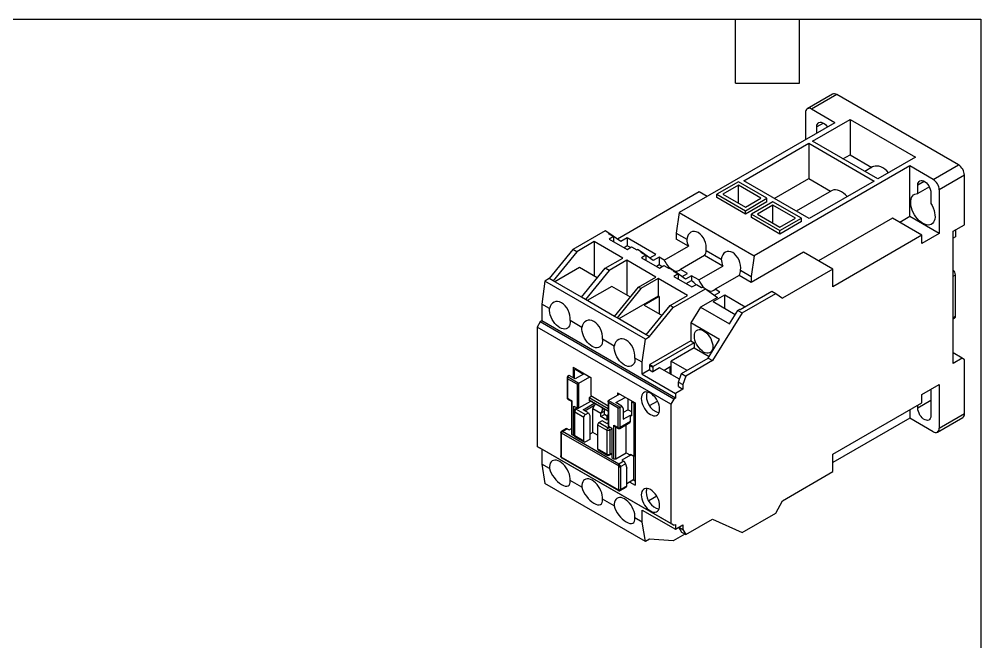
# Model space of a CAD drawing. Header units: millimetres. Extents: x 13 to 546, y 13 to 419.
# Drawn here: x 317.2 to 546.1, y 271 to 419.1 of the extents above; entities that cross this region are included whole.
import ezdxf

# ---------------------------------------------------------------- set-up
doc = ezdxf.new("R2010")
doc.units = ezdxf.units.MM
doc.header["$LTSCALE"] = 2
doc.linetypes.add('SLD-Solid', pattern=[0])
doc.layers.add('TEXT', color=140, linetype='SLD-Solid', lineweight=25)

msp = doc.modelspace()

# ---------------------------------------------------------------- linework, layer by layer
for p, q in [((510.805, 401.279), (504.795, 397.809)), ((511.805, 401.18), (505.794, 397.71)), ((540.796, 384.444), (511.805, 401.18)), ((504.38, 396.894), (504.38, 390.444)), ((511.381, 394.486), (505.794, 397.71)), ((511.381, 394.486), (474.328, 373.096)), ((506.007, 390.077), (514.987, 395.261)), ((508.623, 394.404), (507.067, 393.505)), ((514.987, 395.261), (530.543, 386.281)), ((514.987, 395.261), (514.987, 386.851)), ((507.067, 391.996), (507.067, 393.505)), ((489.672, 380.647), (505.158, 389.587)), ((505.158, 389.587), (520.714, 380.607)), ((505.158, 389.587), (505.158, 381.177)), ((521.563, 381.096), (506.007, 390.077)), ((513.291, 385.872), (514.987, 386.851)), ((514.987, 386.851), (520.192, 383.846)), ((530.543, 386.281), (521.563, 381.096)), ((529.2, 384.199), (492.147, 362.809)), ((520.365, 383.945), (518.496, 382.867)), ((534.786, 380.974), (529.2, 384.199)), ((529.2, 372.155), (529.2, 384.199)), ((534.786, 380.974), (540.796, 384.444)), ((488.4, 380.403), (483.308, 377.464)), ((495.188, 376.484), (488.4, 380.403)), ((505.229, 371.667), (489.672, 380.647)), ((496.957, 376.442), (505.158, 381.177)), ((505.158, 381.177), (510.364, 378.172)), ((520.714, 380.607), (505.229, 371.667)), ((532.665, 380.525), (531.109, 379.626)), ((542.21, 381.994), (536.2, 378.525)), ((542.21, 370.195), (542.21, 381.994)), ((479.066, 377.993), (459.606, 366.759)), ((480.939, 376.912), (479.066, 377.993)), ((488.4, 379.586), (484.723, 377.464)), ((493.774, 376.484), (488.4, 379.586)), ((488.4, 375.341), (488.4, 379.586)), ((510.536, 378.271), (502.162, 373.437)), ((531.109, 377.61), (531.109, 379.626)), ((533.856, 379.196), (531.109, 377.61)), ((534.22, 377.83), (534.22, 375.287)), ((536.2, 378.525), (536.2, 368.114)), ((483.308, 377.464), (490.097, 373.545)), ((483.308, 376.647), (483.308, 377.464)), ((490.097, 372.728), (483.308, 376.647)), ((484.723, 377.464), (490.097, 374.361)), ((490.097, 373.545), (495.188, 376.484)), ((490.097, 374.361), (493.774, 376.484)), ((495.188, 375.667), (490.097, 372.728)), ((496.602, 375.668), (491.511, 372.728)), ((495.188, 375.667), (495.188, 376.484)), ((503.39, 371.749), (496.602, 375.668)), ((474.328, 373.096), (473.621, 368.197)), ((474.328, 373.096), (492.147, 362.809)), ((490.097, 372.728), (490.097, 373.545)), ((496.602, 374.851), (492.925, 372.728)), ((501.976, 371.749), (496.602, 374.851)), ((496.602, 370.606), (496.602, 374.851)), ((491.511, 372.728), (498.299, 368.81)), ((491.511, 371.912), (491.511, 372.728)), ((498.299, 367.993), (491.511, 371.912)), ((492.925, 372.728), (498.299, 369.626)), ((498.299, 368.81), (503.39, 371.749)), ((498.299, 369.626), (501.976, 371.749)), ((503.39, 370.932), (498.299, 367.993)), ((503.39, 370.932), (503.39, 371.749)), ((525.098, 371.747), (507.492, 361.583)), ((532.099, 367.706), (525.098, 371.747)), ((529.2, 372.155), (526.796, 370.767)), ((536.2, 368.114), (529.2, 372.155)), ((456.651, 368.728), (449.014, 364.319)), ((457.57, 368.197), (456.651, 368.728)), ((498.299, 367.993), (498.299, 368.81)), ((539.523, 368.644), (542.21, 370.195)), ((539.523, 337.207), (539.523, 368.644)), ((540.089, 368.971), (540.089, 367.337)), ((457.57, 368.197), (457.428, 368.115)), ((457.428, 368.115), (458.666, 367.401)), ((460.434, 366.176), (457.57, 368.197)), ((458.666, 367.401), (457.605, 366.789)), ((457.605, 366.789), (461.918, 364.299)), ((458.666, 367.401), (458.666, 366.176)), ((461.954, 367.053), (460.434, 366.176)), ((468.742, 363.135), (461.954, 367.053)), ((461.954, 367.053), (461.954, 365.175)), ((473.621, 368.197), (476.131, 366.747)), ((473.621, 368.197), (473.621, 366.768)), ((476.493, 365.11), (473.621, 366.768)), ((532.099, 367.706), (510.886, 355.46)), ((536.2, 368.114), (532.099, 365.746)), ((532.099, 365.746), (532.099, 367.706)), ((540.089, 367.337), (539.523, 367.011)), ((449.014, 364.319), (443.357, 357.379)), ((449.933, 363.788), (449.014, 364.319)), ((454.105, 366.197), (449.933, 363.788)), ((460.893, 362.278), (454.105, 366.197)), ((454.105, 366.197), (454.105, 357.95)), ((461.954, 365.175), (461.177, 364.727)), ((461.918, 364.299), (462.979, 364.911)), ((462.695, 364.747), (461.954, 365.175)), ((462.979, 364.911), (464.217, 364.196)), ((464.217, 364.196), (464.358, 364.278)), ((465.277, 363.747), (464.358, 364.278)), ((470.765, 361.803), (476.493, 365.11)), ((480.727, 364.094), (484.334, 362.012)), ((449.933, 363.788), (444.276, 356.848)), ((456.721, 359.87), (460.893, 362.278)), ((461.812, 361.747), (457.64, 359.339)), ((468.777, 357.726), (461.812, 361.747)), ((461.812, 361.747), (461.812, 353.501)), ((465.277, 363.747), (465.136, 363.666)), ((465.136, 363.666), (466.373, 362.951)), ((468.141, 361.726), (465.277, 363.747)), ((466.373, 362.951), (465.313, 362.339)), ((465.313, 362.339), (469.626, 359.849)), ((466.373, 362.951), (466.373, 361.727)), ((467.314, 362.31), (468.742, 363.135)), ((469.52, 362.522), (468.141, 361.726)), ((469.52, 362.522), (469.52, 360.644)), ((470.765, 361.803), (469.52, 362.522)), ((480.366, 362.874), (474.638, 359.567)), ((484.695, 360.375), (480.366, 362.874)), ((503.885, 363.665), (491.44, 356.481)), ((492.147, 362.809), (491.44, 357.91)), ((510.886, 359.624), (503.885, 363.665)), ((450.569, 359.991), (444.7, 356.603)), ((454.82, 357.537), (450.569, 359.991)), ((451.064, 352.929), (456.721, 359.87)), ((457.64, 359.339), (456.721, 359.87)), ((469.52, 360.644), (468.884, 360.277)), ((470.262, 360.216), (469.52, 360.644)), ((469.626, 359.849), (470.687, 360.461)), ((470.687, 360.461), (471.924, 359.747)), ((471.924, 359.747), (472.065, 359.829)), ((472.985, 359.298), (472.065, 359.829)), ((476.308, 358.603), (474.638, 359.567)), ((478.968, 357.068), (484.695, 360.375)), ((510.886, 359.624), (498.9, 352.705)), ((510.886, 355.46), (510.886, 359.624)), ((443.357, 357.379), (442.362, 356.805)), ((444.276, 356.848), (443.357, 357.379)), ((457.64, 359.339), (451.984, 352.399)), ((464.605, 355.318), (468.777, 357.726)), ((469.343, 357.4), (465.171, 354.991)), ((476.308, 353.379), (469.343, 357.4)), ((469.343, 357.4), (469.343, 353.236)), ((472.985, 359.298), (472.843, 359.216)), ((472.843, 359.216), (474.081, 358.502)), ((475.848, 357.277), (472.985, 359.298)), ((474.081, 358.502), (473.02, 357.89)), ((473.02, 357.89), (477.333, 355.4)), ((474.081, 358.502), (474.081, 357.277)), ((475.021, 357.861), (476.308, 358.603)), ((477.227, 358.073), (475.848, 357.277)), ((477.227, 358.073), (477.227, 356.899)), ((478.968, 357.068), (477.227, 358.073)), ((488.568, 358.139), (482.841, 354.832)), ((491.44, 356.481), (488.568, 358.139)), ((488.93, 359.359), (491.44, 357.91)), ((491.44, 357.91), (491.44, 356.481)), ((539.523, 357.947), (540.089, 358.274)), ((540.089, 348.475), (540.089, 358.274)), ((442.362, 356.805), (441.589, 351.296)), ((466.262, 343.007), (442.362, 356.805)), ((451.064, 352.929), (444.276, 356.848)), ((458.277, 355.542), (452.408, 352.154)), ((462.704, 352.986), (458.277, 355.542)), ((458.949, 348.378), (464.605, 355.318)), ((465.171, 354.991), (459.514, 348.051)), ((465.171, 354.991), (464.605, 355.318)), ((472.914, 350.522), (480.551, 354.93)), ((475.982, 356.18), (477.227, 356.899)), ((477.333, 355.4), (478.394, 356.012)), ((478.394, 356.012), (479.631, 355.298)), ((479.631, 355.298), (479.773, 355.379)), ((480.551, 354.93), (479.773, 355.379)), ((480.551, 354.93), (483.414, 352.909)), ((484.016, 354.154), (482.841, 354.832)), ((451.984, 352.399), (451.064, 352.929)), ((469.343, 353.236), (459.939, 347.806)), ((469.52, 353.133), (465.984, 351.092)), ((469.52, 353.133), (469.343, 353.236)), ((469.52, 353.133), (469.52, 349.051)), ((472.136, 350.971), (476.308, 353.379)), ((483.414, 352.909), (479.413, 350.599)), ((482.389, 351.909), (485.147, 353.501)), ((482.715, 353.403), (484.016, 354.154)), ((485.147, 353.501), (490.026, 350.684)), ((485.147, 350.317), (485.147, 353.501)), ((488.824, 349.991), (496.39, 354.358)), ((489.319, 349.215), (497.309, 353.828)), ((496.39, 354.358), (497.309, 353.828)), ((497.309, 353.828), (498.9, 352.705)), ((441.589, 351.296), (441.589, 347.295)), ((443.437, 350.229), (441.589, 351.296)), ((458.949, 348.378), (451.984, 352.399)), ((465.984, 351.092), (470.235, 348.638)), ((466.479, 344.031), (472.136, 350.971)), ((467.257, 343.582), (472.914, 350.522)), ((472.914, 350.522), (472.136, 350.971)), ((479.413, 350.599), (477.086, 346.864)), ((479.413, 350.599), (486.272, 346.639)), ((482.389, 351.909), (487.659, 348.866)), ((459.514, 348.051), (458.949, 348.378)), ((466.479, 344.031), (459.514, 348.051)), ((489.319, 349.215), (482.248, 337.866)), ((486.272, 346.639), (488.258, 349.827)), ((488.258, 349.827), (488.682, 350.072)), ((488.258, 349.827), (489.319, 349.215)), ((488.682, 350.072), (488.824, 349.991)), ((539.523, 348.149), (540.089, 348.475)), ((539.523, 347.81), (539.882, 348.017)), ((441.236, 347.091), (440.528, 345.866)), ((472.348, 327.497), (440.528, 345.866)), ((440.528, 345.866), (440.528, 317.45)), ((441.589, 347.295), (441.236, 347.091)), ((473.055, 328.721), (441.236, 347.091)), ((473.409, 328.926), (441.589, 347.295)), ((451.144, 345.78), (448.368, 347.382)), ((477.086, 346.864), (477.086, 342.56)), ((483.945, 342.904), (477.086, 346.864)), ((466.262, 343.007), (467.257, 343.582)), ((467.257, 343.582), (466.479, 344.031)), ((458.852, 341.33), (456.076, 342.933)), ((465.489, 337.499), (466.262, 343.007)), ((477.086, 342.56), (467.328, 336.927)), ((477.864, 342.111), (468.106, 336.478)), ((477.086, 342.56), (477.864, 342.111)), ((477.864, 342.111), (477.864, 340.886)), ((481.187, 338.478), (483.945, 342.904)), ((477.864, 340.886), (472.419, 337.743)), ((477.864, 340.886), (481.411, 338.838)), ((541.68, 338.452), (539.523, 339.697)), ((465.489, 337.499), (463.783, 338.483)), ((465.489, 334.641), (465.489, 337.499)), ((467.328, 336.927), (467.257, 336.723)), ((467.257, 336.723), (467.257, 335.661)), ((467.257, 336.723), (468.035, 336.274)), ((467.328, 336.927), (468.106, 336.478)), ((468.106, 336.478), (468.035, 336.274)), ((472.348, 336.477), (470.722, 335.539)), ((472.348, 334.6), (472.348, 336.477)), ((472.419, 337.743), (476.166, 335.58)), ((472.419, 334.559), (472.419, 337.743)), ((474.823, 334.804), (481.187, 338.478)), ((482.248, 337.866), (475.884, 334.192)), ((481.187, 338.478), (482.248, 337.866)), ((541.68, 338.452), (539.523, 337.207)), ((542.21, 338.024), (541.68, 338.452)), ((542.21, 325.245), (542.21, 338.024)), ((448.13, 334.293), (447.706, 334.048)), ((449.509, 333.497), (448.13, 334.293)), ((449.084, 336.272), (453.256, 333.864)), ((449.084, 336.272), (449.084, 333.741)), ((449.367, 333.578), (449.367, 335.538)), ((449.716, 335.908), (449.471, 335.766)), ((451.559, 334.68), (449.509, 333.497)), ((449.862, 335.823), (449.721, 335.742)), ((449.721, 335.742), (451.559, 334.68)), ((467.257, 335.661), (465.489, 334.641)), ((465.489, 334.641), (473.409, 330.069)), ((467.257, 335.661), (468.035, 335.212)), ((468.035, 336.274), (468.035, 335.212)), ((469.661, 336.151), (468.035, 335.212)), ((474.352, 333.443), (469.661, 336.151)), ((472.065, 336.314), (472.065, 334.763)), ((474.116, 332.763), (474.823, 334.804)), ((474.823, 334.804), (475.884, 334.192)), ((475.884, 334.192), (475.177, 332.151)), ((447.618, 333.851), (447.618, 329.024)), ((447.706, 334.048), (450.428, 332.476)), ((450.004, 332.231), (447.706, 333.558)), ((447.706, 333.558), (447.706, 328.903)), ((450.004, 332.231), (450.004, 326.597)), ((450.428, 332.476), (453.044, 333.986)), ((450.428, 326.597), (450.428, 332.476)), ((453.256, 333.864), (453.256, 329.536)), ((474.116, 332.763), (475.177, 332.151)), ((474.116, 331.702), (474.116, 332.763)), ((475.177, 332.151), (475.177, 331.089)), ((532.099, 329.818), (536.2, 332.186)), ((536.2, 332.186), (536.2, 321.775)), ((460.115, 329.904), (457.499, 328.394)), ((459.62, 330.19), (463.792, 327.782)), ((459.62, 330.19), (459.62, 329.619)), ((475.177, 331.089), (473.409, 330.069)), ((473.409, 330.069), (473.409, 328.926)), ((474.116, 331.702), (475.177, 331.089)), ((532.099, 327.859), (532.099, 329.818)), ((534.214, 331.039), (534.22, 330.879)), ((534.22, 330.879), (534.22, 324.755)), ((447.706, 328.903), (448.731, 328.312)), ((447.851, 328.65), (448.655, 328.186)), ((448.643, 328.205), (448.643, 320.432)), ((448.731, 328.312), (448.731, 320.309)), ((450.428, 326.597), (453.256, 328.23)), ((451.418, 326.189), (454.105, 327.74)), ((451.842, 325.944), (454.246, 327.332)), ((453.539, 329.373), (452.903, 329.006)), ((457.411, 326.403), (452.903, 329.006)), ((452.903, 329.006), (452.903, 328.434)), ((457.411, 325.831), (452.903, 328.434)), ((452.903, 328.434), (453.256, 328.23)), ((453.256, 329.536), (457.411, 327.138)), ((453.256, 328.23), (457.411, 325.831)), ((453.751, 326.474), (454.246, 327.332)), ((457.411, 328.197), (457.411, 322.392)), ((457.499, 328.394), (460.221, 326.822)), ((459.797, 326.577), (457.499, 327.904)), ((457.499, 327.904), (457.499, 322.27)), ((459.267, 327.863), (461.459, 329.129)), ((460.646, 327.067), (459.267, 327.863)), ((462.166, 326.189), (462.166, 328.721)), ((463.121, 328.169), (462.979, 328.088)), ((462.979, 328.088), (462.979, 324.74)), ((462.979, 328.088), (463.156, 327.986)), ((463.297, 328.067), (463.156, 327.986)), ((463.792, 327.537), (463.509, 327.373)), ((463.509, 327.373), (463.509, 315.125)), ((463.792, 327.782), (463.792, 308.266)), ((467.25, 327.165), (469.138, 328.255)), ((473.055, 328.721), (472.348, 327.497)), ((472.348, 327.497), (472.348, 299.081)), ((473.409, 328.926), (473.055, 328.721)), ((510.886, 315.612), (532.099, 327.859)), ((534.22, 328.347), (531.109, 326.551)), ((449.226, 320.024), (449.226, 327.046)), ((449.226, 327.046), (450.004, 326.597)), ((449.292, 325.903), (449.292, 320.187)), ((449.438, 325.699), (451.63, 324.433)), ((449.438, 319.983), (449.438, 325.699)), ((449.999, 326.6), (449.542, 326.336)), ((450.202, 326.548), (449.792, 326.311)), ((449.792, 326.311), (451.984, 325.046)), ((452.691, 325.454), (451.418, 326.189)), ((451.984, 325.046), (452.691, 325.454)), ((452.691, 325.454), (453.044, 324.841)), ((453.751, 326.474), (455.696, 325.352)), ((453.751, 320.759), (453.751, 326.474)), ((455.696, 325.352), (456.544, 325.842)), ((455.696, 324.535), (455.696, 325.352)), ((456.544, 325.025), (456.544, 325.842)), ((459.797, 321.923), (459.797, 326.577)), ((460.221, 326.822), (460.646, 327.067)), ((460.221, 321.923), (460.221, 326.822)), ((460.646, 327.067), (460.999, 326.455)), ((460.999, 326.455), (460.999, 323.924)), ((462.166, 326.189), (460.999, 325.516)), ((462.166, 326.189), (462.979, 325.72)), ((529.2, 326.185), (529.2, 324.183)), ((531.109, 326.551), (531.109, 327.287)), ((536.2, 321.775), (542.21, 325.245)), ((451.63, 318.718), (451.63, 324.433)), ((453.044, 324.841), (453.044, 319.126)), ((455.943, 323.576), (455.236, 323.168)), ((455.236, 323.168), (457.428, 321.903)), ((455.696, 324.535), (456.544, 325.025)), ((457.11, 323.719), (455.696, 324.535)), ((457.216, 322.841), (455.943, 323.576)), ((457.195, 324.65), (456.544, 325.025)), ((457.11, 324.535), (457.411, 324.943)), ((457.11, 324.535), (457.411, 324.362)), ((457.11, 324.535), (457.11, 323.719)), ((457.411, 323.055), (457.128, 322.892)), ((457.411, 322.954), (457.216, 322.841)), ((460.16, 321.718), (462.593, 323.123)), ((462.696, 323.352), (460.221, 321.923)), ((460.999, 323.924), (462.696, 324.903)), ((462.696, 323.352), (462.696, 324.903)), ((462.696, 324.903), (462.979, 324.74)), ((529.2, 324.183), (510.886, 313.611)), ((534.786, 320.958), (529.2, 324.183)), ((535.786, 320.859), (541.796, 324.329)), ((446.097, 320.725), (446.097, 315.158)), ((446.185, 320.718), (459.903, 312.798)), ((446.185, 320.718), (446.185, 314.92)), ((447.446, 321.696), (446.289, 321.028)), ((446.539, 321.003), (447.67, 321.657)), ((459.974, 313.248), (446.539, 321.003)), ((447.67, 321.657), (448.13, 321.391)), ((448.13, 321.391), (448.643, 321.687)), ((453.751, 320.759), (453.044, 320.35)), ((454.883, 320.105), (453.751, 320.759)), ((454.883, 322.556), (457.075, 321.29)), ((454.883, 322.556), (454.883, 316.84)), ((457.075, 321.29), (457.075, 315.574)), ((457.428, 321.903), (457.782, 322.107)), ((457.499, 322.27), (458.277, 321.821)), ((458.277, 321.576), (457.782, 321.29)), ((457.782, 321.29), (457.782, 315.574)), ((458.277, 321.821), (458.277, 314.799)), ((458.772, 322.515), (459.797, 321.923)), ((458.772, 314.513), (458.772, 322.515)), ((459.055, 322.182), (459.859, 321.718)), ((459.196, 314.513), (459.196, 322.101)), ((461.671, 315.942), (461.671, 322.591)), ((448.731, 320.309), (449.226, 320.024)), ((449.226, 320.024), (449.312, 320.073)), ((451.63, 318.718), (449.438, 319.983)), ((449.542, 319.754), (451.734, 318.489)), ((453.044, 319.126), (451.984, 318.513)), ((472.348, 299.081), (440.528, 317.45)), ((440.528, 317.45), (441.236, 317.042)), ((473.055, 298.673), (441.236, 317.042)), ((441.589, 316.838), (441.589, 313.245)), ((457.075, 315.574), (454.883, 316.84)), ((454.986, 316.611), (457.178, 315.345)), ((459.196, 314.513), (461.671, 315.942)), ((461.671, 315.942), (462.696, 315.35)), ((446.102, 315.098), (446.108, 315.072)), ((459.903, 307.001), (446.185, 314.92)), ((446.185, 314.92), (446.2, 314.888)), ((446.276, 314.781), (446.348, 314.728)), ((446.347, 314.726), (459.866, 306.921)), ((457.678, 315.345), (458.277, 315.691)), ((457.782, 315.574), (458.277, 315.86)), ((458.277, 314.799), (458.772, 314.513)), ((461.105, 313.901), (459.974, 313.248)), ((462.696, 315.35), (460.646, 314.166)), ((460.646, 314.166), (461.105, 313.901)), ((462.696, 315.595), (463.509, 315.125)), ((462.696, 315.35), (462.696, 315.595)), ((463.509, 315.125), (463.792, 315.289)), ((463.545, 309.552), (463.545, 315.146)), ((510.886, 311.448), (510.886, 315.612)), ((443.437, 312.178), (441.589, 313.245)), ((441.589, 313.245), (442.362, 308.629)), ((459.903, 312.798), (459.89, 312.834)), ((459.903, 307.001), (459.903, 312.798)), ((460.327, 312.635), (461.547, 313.339)), ((460.327, 312.635), (460.327, 307.164)), ((461.547, 313.339), (461.812, 312.268)), ((461.812, 308.022), (461.812, 312.268)), ((498.9, 304.529), (510.886, 311.448)), ((451.144, 307.729), (448.368, 309.332)), ((463.545, 309.552), (461.812, 308.552)), ((463.403, 309.471), (463.792, 309.246)), ((466.262, 294.831), (442.362, 308.629)), ((460.224, 306.935), (461.709, 307.793)), ((461.812, 308.022), (460.327, 307.164)), ((462.555, 308.981), (463.792, 308.266)), ((458.852, 303.28), (456.076, 304.882)), ((468.966, 305.619), (467.069, 304.524)), ((497.309, 301.569), (498.9, 304.529)), ((465.489, 302.306), (473.409, 297.734)), ((465.489, 299.448), (465.489, 302.306)), ((465.489, 299.448), (463.783, 300.433)), ((475.884, 296.468), (482.248, 300.142)), ((482.248, 300.142), (489.319, 296.957)), ((489.319, 296.957), (497.309, 301.569)), ((466.262, 294.831), (465.489, 299.448)), ((472.348, 299.081), (473.055, 298.673)), ((473.055, 298.673), (473.409, 298.877)), ((473.409, 298.877), (473.409, 297.734)), ((473.409, 297.734), (475.177, 298.754)), ((474.187, 298.183), (474.823, 297.08)), ((474.257, 298.223), (475.177, 297.693)), ((475.177, 298.754), (475.177, 297.693)), ((475.177, 297.693), (475.884, 296.468)), ((467.257, 295.406), (466.262, 294.831)), ((472.914, 294.997), (467.257, 295.406)), ((475.673, 296.59), (472.914, 294.997)), ((474.823, 297.08), (475.884, 296.468))]:
    msp.add_line(p, q)
at = {"flags": 128}
for points in [[(507.067, 393.505), (507.101, 393.859), (507.202, 394.158), (507.364, 394.39), (507.582, 394.543), (507.845, 394.612), (508.142, 394.593), (508.46, 394.488), (508.785, 394.3), (509.104, 394.038), (509.401, 393.714), (509.592, 393.453)], [(524.136, 382.582), (523.719, 382.999), (523.247, 383.39), (522.765, 383.708), (522.283, 383.946), (521.811, 384.101), (521.358, 384.167), (520.933, 384.146), (520.546, 384.035), (520.365, 383.945)], [(531.109, 379.626), (531.143, 379.98), (531.243, 380.279), (531.406, 380.511), (531.624, 380.664), (531.887, 380.733), (532.184, 380.714), (532.502, 380.609), (532.827, 380.421), (533.145, 380.159), (533.442, 379.835), (533.705, 379.462), (533.923, 379.058), (534.086, 378.639), (534.186, 378.223), (534.22, 377.83)], [(514.308, 376.908), (513.89, 377.325), (513.418, 377.716), (512.936, 378.034), (512.454, 378.272), (511.982, 378.427), (511.529, 378.493), (511.105, 378.472), (510.717, 378.361), (510.536, 378.271)], [(534.22, 375.287), (534.527, 374.75), (534.783, 374.192), (534.983, 373.627), (535.122, 373.068), (535.197, 372.527), (535.206, 372.016), (535.149, 371.548), (535.028, 371.133), (534.844, 370.78), (534.603, 370.497), (534.31, 370.291), (533.971, 370.167), (533.595, 370.127), (533.189, 370.172), (532.763, 370.302), (532.327, 370.513), (531.89, 370.8), (531.463, 371.158), (531.056, 371.577), (530.677, 372.048), (530.335, 372.561), (530.038, 373.104), (529.793, 373.664), (529.605, 374.229), (529.479, 374.785), (529.418, 375.321), (529.422, 375.824), (529.493, 376.282), (529.627, 376.685), (529.823, 377.024), (530.075, 377.292), (530.378, 377.481), (530.725, 377.588), (531.109, 377.61)], [(478.968, 357.068), (479.224, 356.539), (479.536, 356.037), (479.893, 355.58), (480.284, 355.182), (480.695, 354.857), (481.113, 354.616), (481.525, 354.466), (481.915, 354.412), (482.273, 354.457), (482.584, 354.599), (482.841, 354.832)], [(448.368, 347.382), (448.369, 346.909), (448.303, 346.48), (448.171, 346.109), (447.977, 345.805), (447.726, 345.576), (447.425, 345.429), (447.082, 345.367), (446.708, 345.394), (446.311, 345.506), (445.902, 345.703), (445.494, 345.978), (445.097, 346.323), (444.723, 346.73), (444.38, 347.187), (444.079, 347.681), (443.828, 348.2), (443.634, 348.728), (443.502, 349.252), (443.435, 349.757), (443.437, 350.229)], [(456.076, 342.933), (456.077, 342.459), (456.011, 342.031), (455.879, 341.66), (455.684, 341.355), (455.433, 341.126), (455.132, 340.979), (454.79, 340.918), (454.415, 340.944), (454.018, 341.057), (453.61, 341.253), (453.202, 341.528), (452.805, 341.874), (452.43, 342.28), (452.087, 342.737), (451.786, 343.232), (451.536, 343.75), (451.341, 344.279), (451.209, 344.803), (451.143, 345.308), (451.144, 345.78)], [(480.126, 344.969), (480.507, 344.711), (480.876, 344.384), (481.222, 343.997), (481.535, 343.563), (481.806, 343.095), (482.025, 342.608), (482.186, 342.114), (482.285, 341.631), (482.318, 341.172), (482.285, 340.752), (482.186, 340.383), (482.025, 340.076), (481.806, 339.841), (481.535, 339.685), (481.222, 339.613), (480.876, 339.626), (480.507, 339.725), (480.126, 339.907), (479.746, 340.165), (479.377, 340.492), (479.03, 340.878), (478.717, 341.312), (478.447, 341.78), (478.228, 342.268), (478.067, 342.761), (477.968, 343.244), (477.934, 343.703), (477.968, 344.124), (478.067, 344.493), (478.228, 344.799), (478.447, 345.034), (478.717, 345.19), (479.03, 345.263), (479.377, 345.249), (479.746, 345.15), (480.126, 344.969)], [(463.783, 338.483), (463.784, 338.01), (463.718, 337.581), (463.586, 337.21), (463.392, 336.906), (463.141, 336.677), (462.84, 336.53), (462.497, 336.469), (462.122, 336.495), (461.726, 336.608), (461.317, 336.804), (460.909, 337.079), (460.512, 337.424), (460.137, 337.831), (459.795, 338.288), (459.494, 338.782), (459.243, 339.301), (459.049, 339.829), (458.917, 340.353), (458.85, 340.858), (458.852, 341.33)], [(467.469, 325.047), (467.85, 324.865), (468.219, 324.767), (468.565, 324.753), (468.878, 324.825), (469.148, 324.981), (469.368, 325.216), (469.529, 325.523), (469.628, 325.892), (469.661, 326.312), (469.628, 326.771), (469.529, 327.255), (469.368, 327.748), (469.148, 328.236), (468.878, 328.704), (468.565, 329.137), (468.219, 329.524), (467.85, 329.851), (467.469, 330.109), (467.089, 330.29), (466.72, 330.389), (466.373, 330.403), (466.06, 330.33), (465.79, 330.174), (465.571, 329.939), (465.409, 329.633), (465.311, 329.264), (465.277, 328.843), (465.311, 328.385), (465.409, 327.901), (465.571, 327.408), (465.79, 326.92), (466.06, 326.452), (466.373, 326.018), (466.72, 325.632), (467.089, 325.305), (467.469, 325.047)], [(534.22, 324.755), (534.186, 324.401), (534.086, 324.102), (533.923, 323.871), (533.705, 323.717), (533.442, 323.648), (533.145, 323.667), (532.827, 323.773), (532.502, 323.961), (532.184, 324.222), (531.887, 324.546), (531.624, 324.919), (531.406, 325.324), (531.243, 325.743), (531.143, 326.158), (531.109, 326.551)], [(448.368, 309.332), (448.369, 309.804), (448.303, 310.309), (448.171, 310.833), (447.977, 311.361), (447.726, 311.88), (447.425, 312.374), (447.082, 312.831), (446.708, 313.238), (446.311, 313.583), (445.902, 313.858), (445.494, 314.054), (445.097, 314.167), (444.723, 314.193), (444.38, 314.132), (444.079, 313.985), (443.828, 313.756), (443.634, 313.452), (443.502, 313.08), (443.435, 312.652), (443.437, 312.178)], [(456.076, 304.882), (456.077, 305.354), (456.011, 305.859), (455.879, 306.383), (455.684, 306.912), (455.433, 307.43), (455.132, 307.925), (454.79, 308.381), (454.415, 308.788), (454.018, 309.134), (453.61, 309.408), (453.202, 309.605), (452.805, 309.718), (452.43, 309.744), (452.087, 309.683), (451.786, 309.535), (451.536, 309.307), (451.341, 309.002), (451.209, 308.631), (451.143, 308.203), (451.144, 307.729)], [(467.469, 302.102), (467.85, 301.921), (468.219, 301.822), (468.565, 301.808), (468.878, 301.881), (469.148, 302.037), (469.368, 302.272), (469.529, 302.578), (469.628, 302.947), (469.661, 303.368), (469.628, 303.826), (469.529, 304.31), (469.368, 304.803), (469.148, 305.291), (468.878, 305.759), (468.565, 306.193), (468.219, 306.579), (467.85, 306.906), (467.469, 307.164), (467.089, 307.346), (466.72, 307.445), (466.373, 307.458), (466.06, 307.386), (465.79, 307.23), (465.571, 306.995), (465.409, 306.688), (465.311, 306.319), (465.277, 305.899), (465.311, 305.44), (465.409, 304.956), (465.571, 304.463), (465.79, 303.975), (466.06, 303.507), (466.373, 303.074), (466.72, 302.687), (467.089, 302.36), (467.469, 302.102)], [(463.783, 300.433), (463.784, 300.905), (463.718, 301.41), (463.586, 301.934), (463.392, 302.462), (463.141, 302.981), (462.84, 303.475), (462.497, 303.932), (462.122, 304.339), (461.726, 304.684), (461.317, 304.959), (460.909, 305.155), (460.512, 305.268), (460.137, 305.294), (459.795, 305.233), (459.494, 305.086), (459.243, 304.857), (459.049, 304.553), (458.917, 304.182), (458.85, 303.753), (458.852, 303.28)]]:
    msp.add_lwpolyline(points, dxfattribs=at)
for centre, radius, start, end in [((511.219, 400.362), 1.006, 54.38242, 114.30712), ((505.242, 397.034), 0.873, 50.79671, 189.21404), ((539.14, 381.855), 3.074, 2.60548, 57.39452), ((533.13, 378.385), 3.074, 2.60548, 57.39452), ((480.449, 366.842), 4.319, 181.2556, 203.64679), ((478.807, 363.999), 1.922, 324.16338, 2.82222), ((475.331, 363.6), 4.906, 201.48314, 236.8177), ((488.652, 362.107), 4.319, 181.2556, 203.64679), ((473.615, 360.628), 1.474, 234.45297, 313.97881), ((538.524, 358.193), 1.567, 2.94512, 50.37866), ((487.01, 359.264), 1.922, 324.16338, 2.82222), ((473.38, 351.657), 6.503, 41.21535, 53.72374), ((539.599, 348.421), 0.493, 305.01333, 6.29885), ((470.575, 329.371), 4.066, 165.34743, 254.64719), ((449.792, 325.903), 0.5, 120, 179.85668), ((455.146, 325.799), 1.399, 1.74823, 26.05215), ((541.259, 325.124), 0.959, 304.05635, 7.25583), ((457.047, 321.291), 0.721, 28.85561, 58.04533), ((535.338, 321.635), 0.873, 230.79671, 9.21404), ((457.428, 315.778), 0.5, 240.06666, 300), ((457.532, 315.55), 0.252, 305.69804, 5.62038), ((468.533, 306.652), 2.054, 157.00401, 181.66965), ((470.731, 306.577), 4.251, 179.78781, 253.32301)]:
    msp.add_arc(centre, radius, start, end)
for centre, major_axis, ratio, start_param, end_param in [((478.429, 365.421), (-1.072, 3.103), 0.668786, 4.0555014, 7.197094), ((486.632, 360.686), (-1.072, 3.103), 0.668786, 4.0555014, 7.197094), ((445.865, 348.539), (-1.177, 3.331), 0.6665497, 4.1362525, 7.1062075), ((453.573, 344.09), (-1.177, 3.331), 0.6665497, 4.1362526, 7.1062074), ((461.28, 339.64), (-1.177, 3.331), 0.6665497, 4.1362525, 7.1062075), ((445.865, 310.978), (-2.143, 2.797), 0.4693278, 0.8098649, 3.7798194), ((453.573, 306.529), (-2.143, 2.797), 0.4693278, 0.809865, 3.7798193), ((461.28, 302.079), (-2.143, 2.797), 0.4693278, 0.8098649, 3.7798194)]:
    msp.add_ellipse(centre, major_axis=major_axis, ratio=ratio, start_param=start_param, end_param=end_param)
for points, knots in [([(449.367, 335.538), (449.367, 335.644), (449.405, 335.729), (449.536, 335.804), (449.628, 335.795), (449.721, 335.742)], [0, 0, 0, 0, 0.5, 0.5, 1, 1, 1, 1]), ([(447.706, 334.048), (447.697, 334.042), (447.678, 334.029), (447.656, 334.003), (447.638, 333.97), (447.625, 333.932), (447.617, 333.881), (447.617, 333.815), (447.63, 333.739), (447.658, 333.65), (447.688, 333.592), (447.706, 333.558)], [0, 0, 0, 0, 0.0693194, 0.1410469, 0.2163044, 0.2960646, 0.3811464, 0.509164, 0.6578223, 0.7988287, 1, 1, 1, 1]), ([(450.428, 332.476), (450.418, 332.47), (450.398, 332.459), (450.364, 332.439), (450.327, 332.418), (450.287, 332.395), (450.239, 332.367), (450.183, 332.334), (450.123, 332.3), (450.06, 332.263), (450.024, 332.243), (450.004, 332.231)], [0, 0, 0, 0, 0.0693194, 0.1410469, 0.2163044, 0.2960646, 0.3811464, 0.509164, 0.6578223, 0.7988287, 1, 1, 1, 1]), ([(447.618, 329.033), (447.62, 328.995), (447.625, 328.922), (447.68, 328.8), (447.764, 328.697), (447.851, 328.658), (447.881, 328.644)], [0, 0, 0, 0, 0.2281926, 0.4399787, 0.8024206, 1, 1, 1, 1]), ([(447.706, 328.903), (447.713, 328.856), (447.728, 328.757), (447.794, 328.673), (447.848, 328.654), (447.852, 328.652)], [0, 0, 0, 0, 0.4641932, 0.9616617, 1, 1, 1, 1]), ([(448.731, 328.312), (448.702, 328.285), (448.653, 328.239), (448.649, 328.215), (448.647, 328.205)], [0, 0, 0, 0, 0.5911381, 1, 1, 1, 1]), ([(454.246, 327.332), (454.273, 327.385), (454.318, 327.475), (454.329, 327.57), (454.334, 327.608)], [0, 0, 0, 0, 0.5981797, 1, 1, 1, 1]), ([(457.499, 327.904), (457.486, 327.928), (457.463, 327.971), (457.44, 328.032), (457.422, 328.095), (457.411, 328.162), (457.41, 328.237), (457.425, 328.304), (457.454, 328.36), (457.484, 328.383), (457.499, 328.394)], [0, 0, 0, 0, 0.140973, 0.2551745, 0.3426219, 0.491313, 0.6194563, 0.7580749, 0.8834195, 1, 1, 1, 1]), ([(463.156, 327.986), (463.248, 327.932), (463.34, 327.835), (463.471, 327.609), (463.509, 327.48), (463.509, 327.373)], [0, 0, 0, 0, 0.5, 0.5, 1, 1, 1, 1]), ([(449.438, 325.699), (449.399, 325.728), (449.32, 325.788), (449.279, 325.867), (449.292, 325.904), (449.292, 325.904)], [0, 0, 0, 0, 0.4969266, 0.9938532, 1, 1, 1, 1]), ([(449.792, 326.311), (449.699, 326.258), (449.607, 326.161), (449.476, 325.934), (449.438, 325.806), (449.438, 325.699)], [0, 0, 0, 0, 0.5, 0.5, 1, 1, 1, 1]), ([(450.004, 326.597), (450.059, 326.565), (450.137, 326.546), (450.294, 326.546), (450.372, 326.565), (450.428, 326.597)], [0, 0, 0, 0, 0.5, 0.5, 1, 1, 1, 1]), ([(451.63, 324.433), (451.63, 324.54), (451.668, 324.668), (451.799, 324.895), (451.891, 324.992), (451.984, 325.046)], [0, 0, 0, 0, 0.5, 0.5, 1, 1, 1, 1]), ([(455.929, 326.687), (455.933, 326.681), (455.994, 326.567), (456, 326.267), (455.926, 325.812), (455.777, 325.513), (455.696, 325.352)], [0, 0, 0, 0, 0.0163872, 0.312215, 0.6290598, 1, 1, 1, 1]), ([(459.797, 326.577), (459.811, 326.586), (459.837, 326.601), (459.878, 326.624), (459.924, 326.651), (459.976, 326.681), (460.041, 326.718), (460.106, 326.756), (460.17, 326.793), (460.205, 326.813), (460.221, 326.822)], [0, 0, 0, 0, 0.140973, 0.2551745, 0.3426219, 0.491313, 0.6194563, 0.7580749, 0.8834195, 1, 1, 1, 1]), ([(455.236, 323.168), (455.144, 323.115), (455.052, 323.017), (454.921, 322.791), (454.883, 322.663), (454.883, 322.556)], [0, 0, 0, 0, 0.5, 0.5, 1, 1, 1, 1]), ([(446.101, 320.733), (446.1, 320.731), (446.094, 320.722), (446.1, 320.718), (446.105, 320.715)], [0, 0, 0, 0, 0.1781111, 1, 1, 1, 1]), ([(446.29, 321.029), (446.255, 321.005), (446.192, 320.96), (446.133, 320.872), (446.103, 320.792), (446.101, 320.752), (446.1, 320.732)], [0, 0, 0, 0, 0.31572095, 0.58129706, 0.80351235, 1, 1, 1, 1]), ([(446.148, 320.712), (446.152, 320.713), (446.163, 320.715), (446.176, 320.716), (446.185, 320.718)], [0, 0, 0, 0, 0.3313079, 1, 1, 1, 1]), ([(446.218, 320.753), (446.212, 320.747), (446.2, 320.734), (446.19, 320.723), (446.185, 320.718)], [0, 0, 0, 0, 0.4986584, 1, 1, 1, 1]), ([(446.259, 320.793), (446.249, 320.783), (446.234, 320.769), (446.222, 320.756), (446.218, 320.753)], [0, 0, 0, 0, 0.7034809, 1, 1, 1, 1]), ([(446.293, 320.823), (446.289, 320.82), (446.278, 320.81), (446.267, 320.8), (446.259, 320.793)], [0, 0, 0, 0, 0.27749633, 1, 1, 1, 1]), ([(446.297, 320.899), (446.284, 320.919), (446.279, 320.945), (446.297, 321.001), (446.32, 321.03), (446.355, 321.05)], [0, 0, 0, 0, 0.5, 0.5, 1, 1, 1, 1]), ([(446.287, 321.025), (446.287, 321.026), (446.303, 321.045), (446.33, 321.048), (446.355, 321.05)], [0, 0, 0, 0, 0.0475513, 1, 1, 1, 1]), ([(446.342, 320.865), (446.334, 320.858), (446.317, 320.844), (446.301, 320.83), (446.293, 320.823)], [0, 0, 0, 0, 0.4913554, 1, 1, 1, 1]), ([(446.398, 320.908), (446.389, 320.901), (446.37, 320.887), (446.352, 320.873), (446.342, 320.865)], [0, 0, 0, 0, 0.4904961, 1, 1, 1, 1]), ([(446.473, 320.962), (446.461, 320.954), (446.437, 320.937), (446.412, 320.919), (446.399, 320.909), (446.398, 320.908)], [0, 0, 0, 0, 0.4793748, 0.9681918, 1, 1, 1, 1]), ([(446.539, 321.003), (446.528, 320.997), (446.507, 320.985), (446.484, 320.97), (446.473, 320.962)], [0, 0, 0, 0, 0.4991563, 1, 1, 1, 1]), ([(447.446, 321.696), (447.472, 321.704), (447.514, 321.717), (447.596, 321.695), (447.645, 321.669), (447.67, 321.657)], [0, 0, 0, 0, 0.4565127, 0.7286313, 1, 1, 1, 1]), ([(457.075, 321.29), (457.075, 321.397), (457.113, 321.525), (457.244, 321.752), (457.336, 321.849), (457.428, 321.903)], [0, 0, 0, 0, 0.5, 0.5, 1, 1, 1, 1]), ([(457.782, 321.29), (457.689, 321.237), (457.559, 321.206), (457.297, 321.206), (457.167, 321.237), (457.075, 321.29)], [0, 0, 0, 0, 0.5, 0.5, 1, 1, 1, 1]), ([(459.057, 322.186), (459.041, 322.195), (458.978, 322.227), (458.873, 322.339), (458.807, 322.453), (458.772, 322.515)], [0, 0, 0, 0, 0.1429039, 0.53787491, 1, 1, 1, 1]), ([(459.797, 321.923), (459.853, 321.891), (459.931, 321.872), (460.088, 321.873), (460.166, 321.891), (460.221, 321.923)], [0, 0, 0, 0, 0.5, 0.5, 1, 1, 1, 1]), ([(459.86, 321.72), (459.858, 321.72), (459.846, 321.72), (459.83, 321.748), (459.804, 321.803), (459.8, 321.876), (459.797, 321.923)], [0, 0, 0, 0, 0.02974517, 0.28628377, 0.53318357, 1, 1, 1, 1]), ([(459.857, 321.719), (459.892, 321.704), (459.946, 321.679), (460.026, 321.676), (460.087, 321.687), (460.133, 321.702), (460.155, 321.717), (460.159, 321.72)], [0, 0, 0, 0, 0.3586721, 0.5520651, 0.7496597, 0.947255, 1, 1, 1, 1]), ([(460.221, 321.923), (460.218, 321.878), (460.212, 321.785), (460.184, 321.722), (460.161, 321.721), (460.159, 321.721)], [0, 0, 0, 0, 0.46039335, 0.95554063, 1, 1, 1, 1]), ([(449.295, 320.187), (449.295, 320.163), (449.293, 320.076), (449.331, 319.996), (449.359, 319.937)], [0, 0, 0, 0, 0.2690814, 1, 1, 1, 1]), ([(449.359, 319.937), (449.396, 319.885), (449.447, 319.813), (449.521, 319.767), (449.542, 319.755)], [0, 0, 0, 0, 0.7234605, 1, 1, 1, 1]), ([(451.984, 318.513), (451.891, 318.46), (451.799, 318.451), (451.668, 318.526), (451.63, 318.611), (451.63, 318.718)], [0, 0, 0, 0, 0.5, 0.5, 1, 1, 1, 1]), ([(446.111, 315.068), (446.108, 315.08), (446.102, 315.103), (446.099, 315.127), (446.098, 315.138)], [0, 0, 0, 0, 0.5041456, 1, 1, 1, 1]), ([(446.108, 315.072), (446.115, 315.039), (446.13, 314.964), (446.19, 314.863), (446.262, 314.781), (446.318, 314.748), (446.338, 314.735)], [0, 0, 0, 0, 0.23930773, 0.53956634, 0.82844531, 1, 1, 1, 1]), ([(446.164, 314.952), (446.158, 314.961), (446.145, 314.983), (446.134, 315.006), (446.128, 315.021)], [0, 0, 0, 0, 0.3922335, 1, 1, 1, 1]), ([(446.2, 314.888), (446.21, 314.87), (446.227, 314.841), (446.25, 314.811), (446.265, 314.793), (446.272, 314.786), (446.276, 314.781)], [0, 0, 0, 0, 0.464175, 0.7523675, 0.8643464, 1, 1, 1, 1]), ([(457.075, 315.574), (457.167, 315.521), (457.297, 315.49), (457.559, 315.49), (457.689, 315.521), (457.782, 315.574)], [0, 0, 0, 0, 0.5, 0.5, 1, 1, 1, 1]), ([(457.179, 315.345), (457.179, 315.345), (457.14, 315.353), (457.093, 315.428), (457.081, 315.526), (457.075, 315.574)], [0, 0, 0, 0, 0.0036456, 0.5018228, 1, 1, 1, 1]), ([(458.772, 314.513), (458.827, 314.481), (458.905, 314.462), (459.062, 314.462), (459.141, 314.481), (459.196, 314.513)], [0, 0, 0, 0, 0.5, 0.5, 1, 1, 1, 1]), ([(461.547, 313.339), (461.542, 313.357), (461.533, 313.39), (461.512, 313.442), (461.488, 313.491), (461.461, 313.537), (461.435, 313.579), (461.409, 313.616), (461.364, 313.675), (461.294, 313.754), (461.198, 313.841), (461.136, 313.881), (461.105, 313.901)], [0, 0, 0, 0, 0.0918557, 0.1770221, 0.2555006, 0.3272936, 0.3924051, 0.450841, 0.5026106, 0.6754685, 0.8410759, 1, 1, 1, 1]), ([(459.862, 312.967), (459.861, 312.988), (459.86, 313.027), (459.87, 313.103), (459.901, 313.189), (459.95, 313.229), (459.974, 313.248)], [0, 0, 0, 0, 0.1822096, 0.3458466, 0.6882569, 1, 1, 1, 1]), ([(459.89, 312.834), (459.884, 312.853), (459.874, 312.885), (459.867, 312.923), (459.863, 312.948), (459.862, 312.961), (459.862, 312.967)], [0, 0, 0, 0, 0.4424464, 0.7268633, 0.8530705, 1, 1, 1, 1]), ([(459.928, 312.767), (459.935, 312.759), (459.953, 312.74), (459.973, 312.722), (459.985, 312.711)], [0, 0, 0, 0, 0.3952748, 1, 1, 1, 1]), ([(459.974, 313.248), (460.031, 313.215), (460.088, 313.165), (460.189, 313.045), (460.233, 312.975), (460.265, 312.902)], [0, 0, 0, 0, 0.5, 0.5, 1, 1, 1, 1]), ([(460.029, 312.678), (460.04, 312.671), (460.061, 312.657), (460.084, 312.646), (460.096, 312.641)], [0, 0, 0, 0, 0.5079732, 1, 1, 1, 1]), ([(460.096, 312.64), (460.108, 312.635), (460.131, 312.626), (460.155, 312.62), (460.166, 312.617)], [0, 0, 0, 0, 0.5369038, 1, 1, 1, 1]), ([(460.099, 312.711), (460.109, 312.743), (460.129, 312.779), (460.189, 312.848), (460.228, 312.88), (460.265, 312.902)], [0, 0, 0, 0, 0.5, 0.5, 1, 1, 1, 1]), ([(460.166, 312.617), (460.173, 312.615), (460.187, 312.613), (460.213, 312.61), (460.231, 312.61), (460.243, 312.611)], [0, 0, 0, 0, 0.2913139, 0.5313061, 1, 1, 1, 1]), ([(460.243, 312.611), (460.258, 312.612), (460.289, 312.616), (460.315, 312.629), (460.327, 312.635)], [0, 0, 0, 0, 0.50670683, 1, 1, 1, 1]), ([(459.866, 306.922), (459.865, 306.922), (459.858, 306.923), (459.86, 306.936), (459.871, 306.961), (459.892, 306.988), (459.903, 307.001)], [0, 0, 0, 0, 0.0207046, 0.3302059, 0.6576339, 1, 1, 1, 1]), ([(459.899, 306.925), (459.892, 306.923), (459.875, 306.917), (459.869, 306.92), (459.866, 306.922)], [0, 0, 0, 0, 0.3761391, 1, 1, 1, 1]), ([(459.898, 306.924), (459.926, 306.91), (459.985, 306.88), (460.107, 306.882), (460.185, 306.918), (460.224, 306.935)], [0, 0, 0, 0, 0.3088534, 0.6562007, 1, 1, 1, 1]), ([(460.327, 307.164), (460.296, 307.146), (460.258, 307.127), (460.179, 307.091), (460.138, 307.074), (460.022, 307.031), (459.954, 307.011), (459.903, 307.001)], [0, 0, 0, 0, 0.25, 0.25, 0.5, 0.5, 1, 1, 1, 1])]:
    msp.add_open_spline(points, degree=3, knots=knots)
for points in [[(447.618, 329.026), (447.618, 328.981), (447.65, 328.935), (447.706, 328.903)], [(449.542, 326.336), (449.607, 326.374), (449.699, 326.365), (449.792, 326.311)], [(462.593, 323.123), (462.658, 323.161), (462.696, 323.245), (462.696, 323.352)], [(446.105, 320.715), (446.118, 320.737), (446.156, 320.765), (446.221, 320.794)], [(446.105, 320.715), (446.114, 320.711), (446.128, 320.71), (446.147, 320.712)], [(446.147, 320.712), (446.165, 320.723), (446.188, 320.737), (446.218, 320.753)], [(446.221, 320.794), (446.243, 320.804), (446.267, 320.813), (446.293, 320.823)], [(446.259, 320.792), (446.246, 320.792), (446.233, 320.792), (446.221, 320.794)], [(446.297, 320.899), (446.329, 320.905), (446.363, 320.908), (446.398, 320.909)], [(446.343, 320.865), (446.324, 320.872), (446.308, 320.883), (446.297, 320.899)], [(446.355, 321.05), (446.402, 321.056), (446.456, 321.045), (446.51, 321.018)], [(446.473, 320.962), (446.474, 320.983), (446.487, 321.005), (446.51, 321.018)], [(446.51, 321.018), (446.52, 321.014), (446.529, 321.009), (446.539, 321.003)], [(457.411, 322.392), (457.411, 322.347), (457.443, 322.302), (457.499, 322.27)], [(457.678, 321.639), (457.744, 321.525), (457.782, 321.397), (457.782, 321.29)], [(448.643, 320.432), (448.643, 320.387), (448.675, 320.342), (448.731, 320.309)], [(449.292, 320.187), (449.292, 320.112), (449.345, 320.036), (449.438, 319.983)], [(449.438, 319.983), (449.438, 319.876), (449.476, 319.792), (449.542, 319.754)], [(454.883, 316.84), (454.883, 316.733), (454.921, 316.649), (454.986, 316.611)], [(446.108, 315.074), (446.1, 315.118), (446.098, 315.163), (446.102, 315.206)], [(446.098, 315.138), (446.098, 315.114), (446.101, 315.092), (446.108, 315.074)], [(446.127, 315.021), (446.121, 315.036), (446.115, 315.052), (446.111, 315.068)], [(446.141, 314.97), (446.128, 315.001), (446.117, 315.034), (446.111, 315.068)], [(446.127, 315.021), (446.131, 315.003), (446.136, 314.986), (446.141, 314.97)], [(446.276, 314.781), (446.222, 314.829), (446.173, 314.893), (446.141, 314.97)], [(446.185, 314.92), (446.178, 314.93), (446.171, 314.94), (446.164, 314.952)], [(446.2, 314.888), (446.187, 314.908), (446.175, 314.929), (446.164, 314.952)], [(459.862, 312.967), (459.884, 312.901), (459.919, 312.828), (459.966, 312.759)], [(459.89, 312.834), (459.901, 312.811), (459.914, 312.789), (459.928, 312.767)], [(459.903, 312.798), (459.911, 312.788), (459.919, 312.778), (459.928, 312.767)], [(459.966, 312.759), (459.985, 312.731), (460.006, 312.703), (460.029, 312.678)], [(459.985, 312.711), (459.977, 312.726), (459.971, 312.742), (459.966, 312.759)], [(459.985, 312.711), (459.999, 312.7), (460.013, 312.689), (460.029, 312.678)], [(460.096, 312.64), (460.091, 312.661), (460.092, 312.685), (460.099, 312.711)], [(460.099, 312.711), (460.122, 312.677), (460.145, 312.645), (460.166, 312.617)], [(460.243, 312.611), (460.263, 312.638), (460.296, 312.667), (460.325, 312.684)], [(460.265, 312.902), (460.298, 312.829), (460.318, 312.753), (460.325, 312.684)], [(460.325, 312.684), (460.327, 312.667), (460.327, 312.651), (460.327, 312.635)], [(460.327, 307.164), (460.327, 307.057), (460.289, 306.973), (460.224, 306.935)], [(461.709, 307.793), (461.774, 307.83), (461.812, 307.915), (461.812, 308.022)]]:
    msp.add_open_spline(points, degree=3)
at = {"layer": 'TEXT'}
for p, q in [((12.7, 419.1), (546.1, 419.1)), ((487.68, 403.86), (487.68, 419.1)), ((502.92, 403.86), (502.92, 419.1)), ((546.1, 419.1), (546.1, 12.7)), ((487.68, 403.86), (502.92, 403.86))]:
    msp.add_line(p, q, dxfattribs=at)

doc.saveas('drawing.dxf')
